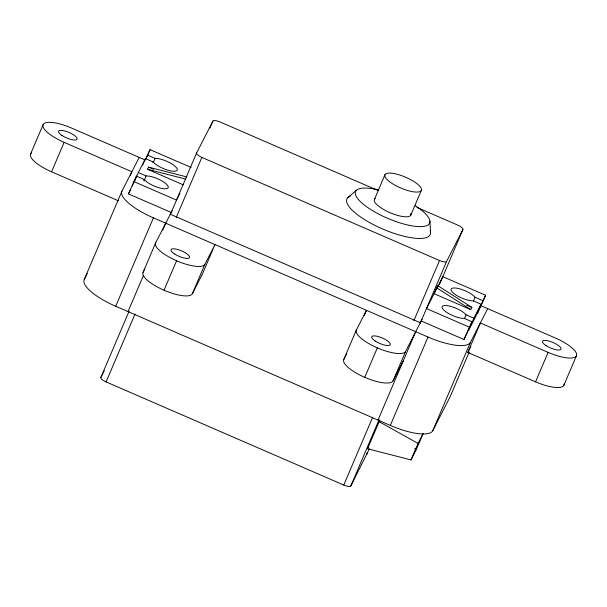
<?xml version="1.0" encoding="UTF-8"?>
<svg xmlns="http://www.w3.org/2000/svg" width="607" height="607" viewBox="0 0 607 607"><rect width="100%" height="100%" fill="white"/><g stroke="black" fill="none" stroke-linecap="round" stroke-linejoin="round"><path stroke-width="0.91" d="M30.608 153.958L43.173 124.496A26.852 8.028 23.1 0 1 71.467 128.016L145.248 160.036L150.028 149.633L191.106 167.464M118.433 200.826L51.565 171.811L64.137 142.349A26.852 8.028 23.1 0 1 43.173 124.496M469.219 351.977L449.999 397.039L432.768 430.712A40.282 12.049 23.1 0 1 390.324 425.424L115.709 306.254A40.282 12.049 23.1 0 1 84.259 279.47L121.961 191.084L139.2 157.41M130.384 175.211L131.863 171.743L64.137 142.349M171.22 212.458L128.426 193.891L136.454 176.144L144.261 179.528A13.43 4.014 23.1 0 0 162.357 188.549A13.43 4.014 23.1 0 0 165.165 183.056A13.43 4.014 23.1 0 0 146.097 175.947L138.29 172.563L134.769 180.81M132.235 186.038L136.454 176.144M142.63 165.187L145.445 158.586L153.252 161.978A13.43 4.014 23.1 0 0 171.341 170.992A13.43 4.014 23.1 0 0 174.148 165.506A13.43 4.014 23.1 0 0 155.081 158.397L147.273 155.005M146.856 157.061L150.028 149.633M183.261 184.847L147.501 169.262L148.601 167.115L186.812 176.94M148.601 167.115L153.685 169.391M143.935 180.302L144.261 179.528M143.988 180.901L146.097 175.947M152.918 162.752L153.252 161.978M153.321 162.517L155.081 158.397M115.709 306.254L153.404 217.86A40.282 12.049 23.1 0 1 121.961 191.084M192.328 293.75L204.893 264.288L214.977 244.583L202.412 274.045L192.328 293.75A26.852 8.028 23.1 0 1 164.034 290.222A26.852 8.028 23.1 0 1 143.07 272.368L155.635 242.906L172.085 210.781M128.024 311.596L143.548 275.199M162.767 230.136L165.719 223.209M369.382 448.831L350.831 485.934A6.715 2.011 23.1 0 1 343.759 485.054L106.088 381.917A6.715 2.011 23.1 0 1 100.845 377.455L129.056 311.315M170.256 214.726L196.607 152.949L212.928 121.066A6.715 2.011 23.1 0 1 220 121.946L377.873 190.454M209.954 128.024L212.928 121.066M106.088 381.917L135.035 314.039M176.235 217.45L201.85 157.41A6.715 2.011 23.1 0 1 196.607 152.949M164.034 290.222L176.599 260.76A26.852 8.028 23.1 0 1 155.635 242.906M374.42 199.453L384.975 174.702M403.139 361.15L393.055 380.855A26.852 8.028 23.1 0 1 364.761 377.334A26.852 8.028 23.1 0 1 343.797 359.481L356.362 330.018L366.446 310.314L364.23 315.511M410.749 215.219L421.304 190.469A19.803 5.926 23.1 0 0 396.401 174.072A19.803 5.926 23.1 0 0 391.712 183.223A19.803 5.926 23.1 0 0 421.304 190.469M364.761 377.334L377.326 347.864A26.852 8.028 23.1 0 1 356.362 330.018M343.759 485.054L372.713 417.184M413.906 320.587L439.521 260.547A6.715 2.011 23.1 0 0 446.593 261.427L462.913 229.545A6.715 2.011 23.1 0 0 457.67 225.083L416.903 207.397M393.055 380.855L405.62 351.392L422.07 319.267M378.009 420.082L415.704 331.688M350.831 485.934L379.041 419.801M420.241 323.212L446.593 261.427M423.079 433.717L416.41 449.347L411 459.916L367.508 448.748L379.891 420.029M436.608 287.809L434.096 293.705L470.728 309.6L471.859 307.392L437.708 285.662L436.608 287.809L470.759 309.54M435.196 291.557L437.708 285.662M439.529 284.372L462.913 229.545M390.324 425.424L428.018 337.037A40.282 12.049 23.1 0 0 470.463 342.318L487.702 308.652M464.408 318.667L466.055 314.798A13.43 4.014 23.1 0 0 447.966 305.784A13.43 4.014 23.1 0 0 445.151 311.27A13.43 4.014 23.1 0 0 464.226 318.379L472.026 321.763L463.998 339.518L421.205 320.944M473.392 301.11L475.038 297.248A13.43 4.014 23.1 0 0 456.95 288.226A13.43 4.014 23.1 0 0 454.142 293.72A13.43 4.014 23.1 0 0 473.21 300.829L481.017 304.213L475.736 316.588L468.581 330.557L473.862 318.182L481.017 304.213M471.859 307.392L466.722 305.238M411 459.916L418.041 443.413L423.033 433.664M463.998 339.518L472.026 321.763M485.6 295.26L477.572 313.007L485.6 295.26L442.807 276.686L436.365 289.273M432.768 430.712L470.463 342.318M564.085 383.874A26.852 8.028 23.1 0 1 535.533 381.833L467.8 352.439L480.365 322.977L548.098 352.371A26.852 8.028 23.1 0 0 576.392 355.892L563.827 385.354M535.533 381.833L548.098 352.371M138.29 172.563L145.445 158.586M84.259 279.47L87.279 273.582M128.426 193.891L130.786 189.285M179.938 193.375L176.5 200.082L133.707 181.516M143.07 272.368L144.747 269.091M100.845 377.455L104.283 370.74M343.797 359.481L346.741 353.729M435.507 290.95L426.486 308.568L469.279 327.143M367.508 448.748L368.745 446.327M467.8 352.439L470.82 346.536M347.728 197.715L356.286 190.401M147.501 169.262L185.712 179.095M414.611 448.778L416.41 449.347M201.85 157.41L439.521 260.547M475.038 297.248L482.846 300.632M480.79 305.647L555.435 338.038A26.852 8.028 23.1 0 1 576.392 355.892M466.055 314.798L473.862 318.182M170.301 214.248L420.294 322.734M153.404 217.86L428.018 337.037M379.064 421.645L418.041 443.413M429.908 221.145L430.553 232.299M430.219 230.781A45.313 13.551 23.1 0 1 382.372 228.854A45.313 13.551 23.1 0 1 350.307 196.099M415.203 205.644A40.282 12.049 23.1 0 1 417.775 226.555A40.282 12.049 23.1 0 1 360.945 202.146A40.282 12.049 23.1 0 1 378.715 189.976M410.787 213.459A19.803 5.926 23.1 0 1 390.749 212.989A19.803 5.926 23.1 0 1 375.217 198.626M366.886 452.936A6.715 2.011 23.1 0 1 367.152 454.051M204.893 264.288A26.852 8.028 23.1 0 1 176.599 260.76M51.565 171.811A26.852 8.028 23.1 0 1 31.685 152.835M405.62 351.392A26.852 8.028 23.1 0 1 377.326 347.864M174.459 253.916A10.069 3.012 23.1 0 0 189.498 257.603A10.069 3.012 23.1 0 0 176.842 249.265A10.069 3.012 23.1 0 0 174.459 253.916M61.99 135.505A10.069 3.012 23.1 0 0 77.036 139.193A10.069 3.012 23.1 0 0 64.372 130.854A10.069 3.012 23.1 0 0 61.99 135.505M375.187 341.028A10.069 3.012 23.1 0 0 390.233 344.715A10.069 3.012 23.1 0 0 377.569 336.377A10.069 3.012 23.1 0 0 375.187 341.028M545.959 345.527A10.069 3.012 23.1 0 0 560.997 349.215A10.069 3.012 23.1 0 0 548.341 340.876A10.069 3.012 23.1 0 0 545.959 345.527"/></g></svg>
